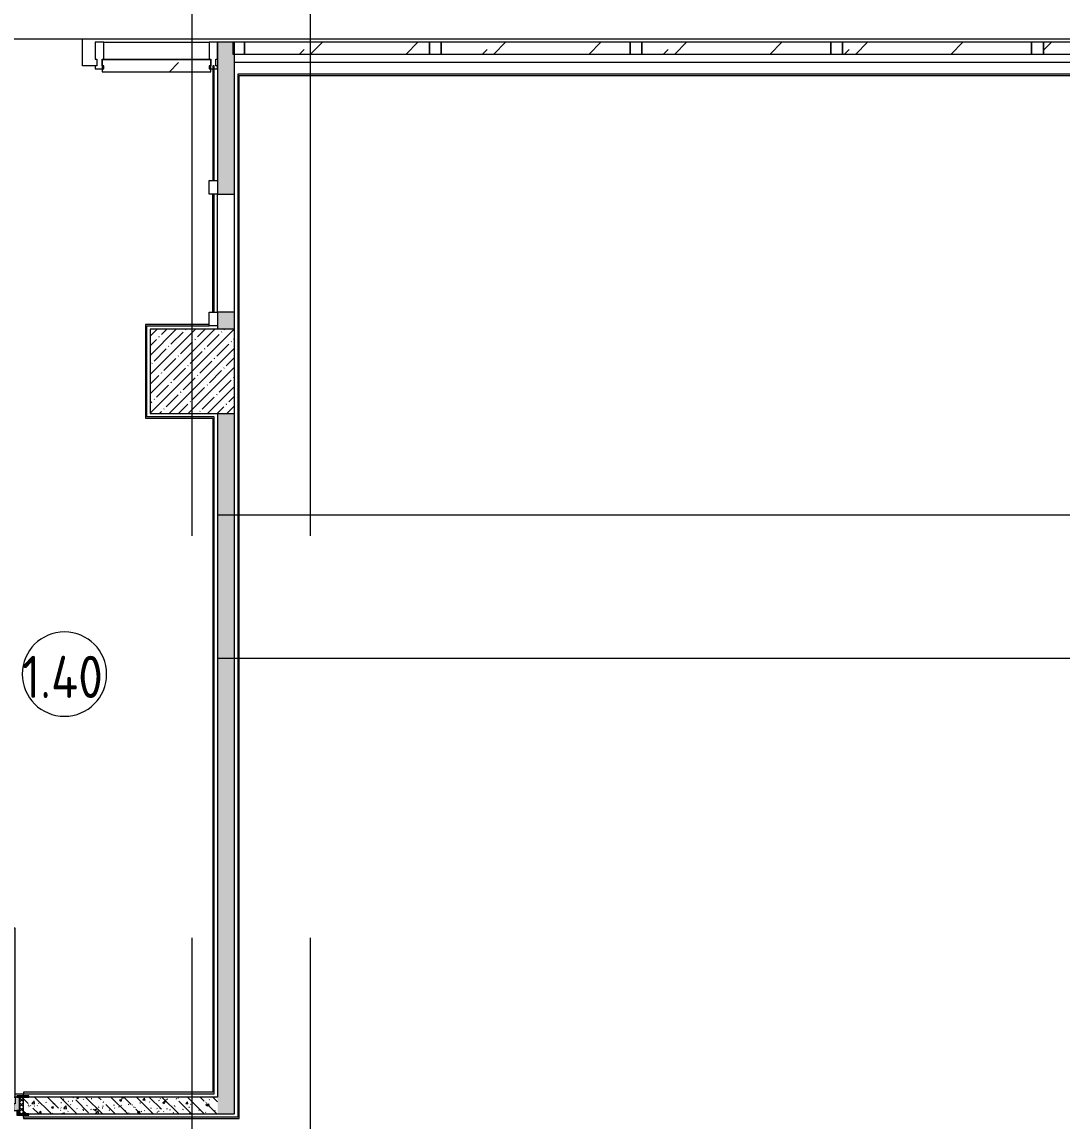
# Model space of a CAD drawing. Header units: millimetres. Extents: x -7229 to 200285, y -8553 to 29000.
# Drawn here: x 155606 to 161771, y 18558 to 25070 of the extents above; entities that cross this region are included whole.
import ezdxf

# ---------------------------------------------------------------- set-up
doc = ezdxf.new("R2010")
doc.units = ezdxf.units.MM
doc.linetypes.add('Осевая', pattern=[15875, 3175, -2381.25, 7937.5, -2381.25])
for name, color, linetype, lineweight in [('A-AREA-IDEN', 7, 'Continuous', 9), ('A-GLAZ-CURT-2', 7, 'Continuous', 9), ('A-GLAZ-CWMG-3', 7, 'Continuous', 9), ('I-WALL-7', 7, 'Continuous', 9), ('S-COLS-2', 7, 'Continuous', 9), ('Оси', 7, 'Continuous', 9), ('Оси-2', 7, 'Осевая', 9)]:
    doc.layers.add(name, color=color, linetype=linetype, lineweight=lineweight)
for name, color, linetype, lineweight, true_color in [('A-DOOR-5', 7, 'Continuous', 9, 0xaaaaaa), ('A-DOOR-6', 7, 'Continuous', 9, 0xe2e2e2), ('A-DOOR-FRAM-4', 7, 'Continuous', 9, 0xe2e2e2), ('A-DOOR-FRAM-5', 7, 'Continuous', 9, 0xaaaaaa), ('A-FLOR-3', 7, 'Continuous', 9, 0xaaaaaa), ('I-WALL-8', 7, 'Continuous', 9, 0x787878)]:
    doc.layers.add(name, color=color, linetype=linetype, lineweight=lineweight, true_color=true_color)
doc.styles.add('GOST Common', font='GOST_Common.ttf', dxfattribs={"width": 0.9, "height": 250})
pattern_1 = [(135, (96155.96, 0), (-75.43415, -75.43415), [106.68, -17.78, 3.556, -17.78]), (135, (96155.96, 75.39), (-75.43415, -75.43415), []), (50, (96155.96, 0), (127.52922, -11.15758), [13.335, -146.685]), (355, (96155.96, 0), (-24.66966, 133.74002), [10.668, -117.348]), (100.451, (96166.59, -0.93), (102.85973, 122.58178), [11.333, -124.663]), (46.184, (96155.96, 35.56), (189.75516, -29.43036), [20.002, -220.027]), (96.636, (96171.77, 33.1), (166.1822, 173.1996), [17, -186.995]), (351.184, (96155.96, 35.56), (166.18393, 173.1976), [16.002, -176.022]), (21, (96173.74, 26.67), (106.13027, -71.58603), [13.335, -146.685]), (326, (96173.74, 26.67), (43.26188, 128.93175), [10.668, -117.348]), (71.451, (96182.58, 20.7), (149.39198, 57.34505), [11.333, -124.663]), (37.5, (96155.96, 0), (2.162228, 59.188357), [3.353, -112.573, 3.353, -115.773, -117.792]), (37.5, (96155.96, 0), (2.162228, 59.188357), [-235.052, 3.353, -114.44]), (7.5, (96155.96, 0), (46.77386, 70.12615), [3.353, -64.567, 3.353, -109.906, -44.894]), (7.5, (96155.96, 0), (46.77386, 70.12615), [-181.178, 3.353, -41.542]), (327.5, (96116.31, 0), (94.91367, -4.010093), [3.353, -41.097, 3.353, -135.331, -184.023]), (327.5, (96116.31, 0), (94.91367, -4.010093), [-183.134, 3.353, -180.67]), (317.5, (96098.53, 0), (103.69057, 17.79882), [3.353, -54.432, 3.353, -88.748, -130.683]), (317.5, (96098.53, 0), (103.69057, 17.79882), [-149.885, 3.353, -127.33])]

# ---------------------------------------------------------------- blocks, each defined once
blk = doc.blocks.new('Системная панель - Стекло - 70мм-31693610-План монтажа зашивок 1 этажа  в осях 12-23 лист 1')
at = {"layer": 'A-GLAZ-CURT-2'}
h = blk.add_hatch(dxfattribs=at)
h.set_pattern_fill('FP_139', color=256, style=0, pattern_type=2)
h.set_pattern_definition([(225, (66147.5, 24815), (282.8427, -282.8427), [200, -600]), (225, (66347.5, 24915), (282.8427, -282.8427), [600, -200]), (225, (65947.5, 25015), (282.8427, -282.8427), [200, -600])])
h.paths.add_polyline_path([(-542.5, 35), (-542.5, -35), (542.5, -35), (542.5, 35), (-284.2, 35)])
for p, q in [((542.5, 35), (-542.5, 35)), ((-542.5, 35), (-542.5, -35)), ((542.5, -35), (542.5, 35)), ((-542.5, -35), (542.5, -35))]:
    blk.add_line(p, q, dxfattribs=at)
blk = doc.blocks.new('Системная панель - Стекло - 70мм-31693619-План монтажа зашивок 1 этажа  в осях 12-23 лист 1')
at = {"layer": 'A-GLAZ-CURT-2'}
h = blk.add_hatch(dxfattribs=at)
h.set_pattern_fill('FP_142', color=256, style=0, pattern_type=2)
h.set_pattern_definition([(225, (61417.5, 24815), (282.8427, -282.8427), [200, -600]), (225, (61617.5, 24915), (282.8427, -282.8427), [600, -200]), (225, (61217.5, 25015), (282.8427, -282.8427), [200, -600])])
h.paths.add_polyline_path([(547.5, 35), (-547.5, 35), (-547.5, -35), (547.5, -35)])
for p, q in [((547.5, 35), (-547.5, 35)), ((-547.5, 35), (-547.5, -35)), ((547.5, -35), (547.5, 35)), ((-547.5, -35), (547.5, -35))]:
    blk.add_line(p, q, dxfattribs=at)
blk = doc.blocks.new('Прямоугольный импост - 50 x 70 мм-23766079-План монтажа зашивок 1 этажа  в осях 12-23 лист 1')
at = {"layer": 'A-GLAZ-CWMG-3'}
for p, q in [((-35, 35), (35, 35)), ((-35, -35), (-35, 35)), ((35, 35), (35, -35)), ((35, -35), (-35, -35))]:
    blk.add_line(p, q, dxfattribs=at)
blk = doc.blocks.new('Системная панель - Стекло - 70мм-31693620-План монтажа зашивок 1 этажа  в осях 12-23 лист 1')
at = {"layer": 'A-GLAZ-CURT-2'}
h = blk.add_hatch(dxfattribs=at)
h.set_pattern_fill('FP_151', color=256, style=0, pattern_type=2)
h.set_pattern_definition([(225, (63785, 24815), (282.8427, -282.8427), [200, -600]), (225, (63985, 24915), (282.8427, -282.8427), [600, -200]), (225, (63585, 25015), (282.8427, -282.8427), [200, -600])])
h.paths.add_polyline_path([(560, 35), (-560, 35), (-560, -35), (560, -35)])
for p, q in [((560, 35), (-560, 35)), ((-560, 35), (-560, -35)), ((560, -35), (560, 35)), ((-560, -35), (560, -35))]:
    blk.add_line(p, q, dxfattribs=at)
blk = doc.blocks.new('Прямоугольный импост - 50 x 70 мм-V163-План монтажа зашивок 1 этажа  в осях 12-23 лист 1')
at = {"layer": 'A-GLAZ-CWMG-3'}
for p, q in [((-35, 35), (35, 35)), ((-35, -35), (-35, 35)), ((35, 35), (35, -35)), ((35, -35), (-35, -35))]:
    blk.add_line(p, q, dxfattribs=at)
blk = doc.blocks.new('Прямоугольный импост - Импост структурный с накладкой - 160мм Темный-32302294-План монтажа зашивок 1 этажа  в осях 12-23 лист 1')
at = {"layer": 'A-GLAZ-CWMG-3'}
for p, q in [((-25, 40), (-25, 140)), ((-25, 140), (25, 140)), ((25, 140), (25, 40)), ((-15, 40), (-25, 40)), ((-25, -17), (-25, 0)), ((-25, 0), (-15, 0)), ((-15, 0), (-15, 40)), ((15, 40), (15, 0)), ((25, 40), (15, 40)), ((15, 0), (25, 0)), ((25, 0), (25, -17)), ((25, -17), (-25, -17))]:
    blk.add_line(p, q, dxfattribs=at)
blk = doc.blocks.new('110_Дверь_СКБ_1Ст_Внутренняя1 - Д-11 1100x2100h_кладовые _все__ коридор _между помещениями блока столовой__ моечные _все_-32089444-План монтажа зашивок 1 этажа  в осях 12-23 лист 1')
at = {"layer": 'A-DOOR-5'}
h = blk.add_hatch(dxfattribs=at)
h.set_pattern_fill('FP_27', color=256, style=0, pattern_type=2)
h.set_pattern_definition([(135, (1751.41, 114.685), (-14.14214, -14.14214), []), (225, (1751.41, 114.685), (14.14214, -14.14214), [])])
h.paths.add_polyline_path([(562.5, -50), (562.5, 50), (537.5, 50), (537.5, -50)])
at = {"layer": 'A-DOOR-6'}
h = blk.add_hatch(color=256, dxfattribs=at)
h.paths.add_polyline_path([(537.5, -30), (537.5, 50), (512.5, 50), (512.5, 10), (502.5, 10), (502.5, -30), (512.5, -30)])
h.paths.add_polyline_path([(-488.4, -30), (-477.5, -30), (-477.5, 10), (-487.5, 10), (-488.4, 50), (-512.5, 50), (-512.5, -30)])
at = {"layer": 'A-DOOR-FRAM-4'}
for points in [[(512.5, 50), (512.5, 1050), (472.5, 1050), (472.5, 50)], [(-537.5, 50), (-497.5, 50), (-497.5, 58), (-567.5, 58), (-567.5, 50)], [(592.5, 50), (592.5, 58), (522.5, 58), (522.5, 50), (562.5, 50)], [(-537.5, -58), (-497.5, -58), (-497.5, -50), (-567.5, -50), (-567.5, -58)], [(-512.5, -50), (-497.5, -50), (-497.5, -30), (-512.5, -30)], [(522.5, -50), (537.5, -50), (537.5, -30), (522.5, -30)], [(592.5, -58), (592.5, -50), (522.5, -50), (522.5, -58), (562.5, -58)]]:
    blk.add_hatch(color=256, dxfattribs=at).paths.add_polyline_path(points)
at = {"layer": 'A-DOOR-FRAM-5'}
h = blk.add_hatch(dxfattribs=at)
h.set_pattern_fill('FP_28', color=256, style=0, pattern_type=2)
h.set_pattern_definition([(45, (-371.384, 114.685), (-14.1421, 14.1421), []), (135, (-371.384, 114.685), (-14.1421, -14.1421), [])])
h.paths.add_polyline_path([(-512.5, -50), (-512.5, 50), (-537.5, 50), (-537.5, -50)])
at = {"layer": 'A-DOOR-5'}
for p, q in [((512.5, 1050), (472.5, 1050)), ((472.5, 1050), (472.5, 50)), ((512.5, 50), (512.5, 1050)), ((472.5, 50), (512.5, 50))]:
    blk.add_line(p, q, dxfattribs=at)
blk.add_arc((512.5, 50), 1000, 90, 180, dxfattribs=at)
at = {"layer": 'A-DOOR-FRAM-5'}
for p, q in [((-497.5, 58), (-567.5, 58)), ((-567.5, 58), (-567.5, 50)), ((-567.5, 50), (-497.5, 50)), ((-512.5, 50), (-537.5, 50)), ((-537.5, 50), (-537.5, -50)), ((-487.5, 50), (-512.5, 50)), ((-512.5, 50), (-512.5, -30)), ((-512.5, -50), (-512.5, 50)), ((-497.5, 50), (-512.5, 50)), ((-512.5, 50), (-512.5, 49)), ((-512.5, 49), (-497.5, 49)), ((-497.5, 50), (-497.5, 58)), ((-497.5, 49), (-497.5, 50)), ((-487.5, 10), (-487.5, 50)), ((-477.5, 10), (-487.5, 10)), ((-477.5, -30), (-477.5, 10)), ((512.5, 10), (502.5, 10)), ((502.5, 10), (502.5, -30)), ((512.5, 50), (512.5, 10)), ((537.5, 50), (512.5, 50)), ((592.5, 58), (522.5, 58)), ((522.5, 58), (522.5, 50)), ((537.5, 50), (522.5, 50)), ((522.5, 50), (522.5, 49)), ((522.5, 50), (592.5, 50)), ((522.5, 49), (537.5, 49)), ((537.5, -30), (537.5, 50)), ((562.5, 50), (537.5, 50)), ((537.5, 50), (537.5, -50)), ((537.5, 49), (537.5, 50)), ((562.5, -50), (562.5, 50)), ((592.5, 50), (592.5, 58)), ((-497.5, -50), (-567.5, -50)), ((-567.5, -50), (-567.5, -58)), ((-567.5, -58), (-497.5, -58)), ((-537.5, -50), (-512.5, -50)), ((-512.5, -30), (-477.5, -30)), ((-497.5, -30), (-512.5, -30)), ((-512.5, -30), (-512.5, -50)), ((-512.5, -50), (-497.5, -50)), ((-497.5, -50), (-497.5, -30)), ((-497.5, -58), (-497.5, -50)), ((502.5, -30), (537.5, -30)), ((537.5, -30), (522.5, -30)), ((522.5, -30), (522.5, -50)), ((522.5, -50), (537.5, -50)), ((592.5, -50), (522.5, -50)), ((522.5, -50), (522.5, -58)), ((522.5, -58), (592.5, -58)), ((537.5, -50), (537.5, -30)), ((537.5, -50), (562.5, -50)), ((592.5, -58), (592.5, -50))]:
    blk.add_line(p, q, dxfattribs=at)
blk = doc.blocks.new('Системная панель - Стекло - 70мм-V166-План монтажа зашивок 1 этажа  в осях 12-23 лист 1')
at = {"layer": 'A-GLAZ-CURT-2'}
h = blk.add_hatch(dxfattribs=at)
h.set_pattern_fill('FP_155', color=256, style=0, pattern_type=2)
h.set_pattern_definition([(225, (64975, 24815), (282.8427, -282.8427), [200, -600]), (225, (65175, 24915), (282.8427, -282.8427), [600, -200]), (225, (64775, 25015), (282.8427, -282.8427), [200, -600])])
h.paths.add_polyline_path([(338.1, 35), (-560, 35), (-560, -35), (560, -35), (560, 35)])
for p, q in [((560, 35), (-560, 35)), ((-560, 35), (-560, -35)), ((560, -35), (560, 35)), ((-560, -35), (560, -35))]:
    blk.add_line(p, q, dxfattribs=at)
blk = doc.blocks.new('BSC_Колонна _Прямоугольная - 500х500-V181-План монтажа зашивок 1 этажа  в осях 12-23 лист 1')
at = {"layer": 'S-COLS-2'}
h = blk.add_hatch(dxfattribs=at)
h.set_pattern_fill('FP_169', color=256, style=0, pattern_type=2)
h.set_pattern_definition([(45, (-60460, -23000), (-57.02463, 57.02463), []), (45, (-60402.975, -23000), (-57.02463, 57.02463), [100.806, -20.161, 3.353, -16.808])])
h.paths.add_polyline_path([(150, -250), (250, -250), (250, 250), (-250, 249.2), (-250, -250), (130, -250)])
for p, q in [((250, 250), (-250, 250)), ((-250, 250), (-250, -250)), ((250, -250), (250, 250)), ((-250, -250), (250, -250))]:
    blk.add_line(p, q, dxfattribs=at)
blk = doc.blocks.new('Штора противопожарная_Рен - ШТ_700х700-22567375-План монтажа зашивок 1 этажа  в осях 12-23 лист 1')
at = {"layer": 'A-DOOR-5'}
for p, q in [((-430, 100), (-350, 100)), ((-430, 50), (-430, 100)), ((-350, 100), (-350, 50)), ((-350, 77.5), (350, 77.5)), ((-350, 72.5), (-350, 77.5)), ((350, 72.5), (-350, 72.5)), ((350, 100), (430, 100)), ((350, 50), (350, 100)), ((350, 77.5), (350, 72.5)), ((430, 100), (430, 50)), ((-350, 50), (-430, 50)), ((430, 50), (350, 50))]:
    blk.add_line(p, q, dxfattribs=at)
blk = doc.blocks.new('Системная панель - Стекло - 70мм-32304938-План монтажа зашивок 1 этажа  в осях 12-23 лист 1')
at = {"layer": 'A-GLAZ-CURT-2'}
h = blk.add_hatch(dxfattribs=at)
h.set_pattern_fill('FP_176', color=256, style=0, pattern_type=2)
h.set_pattern_definition([(225, (60347.5, 24710), (282.8427, -282.8427), [200, -600]), (225, (60547.5, 24810), (282.8427, -282.8427), [600, -200]), (225, (60147.5, 24910), (282.8427, -282.8427), [200, -600])])
h.paths.add_polyline_path([(322.5, 35), (-322.5, 35), (-322.5, -35), (322.5, -35), (322.5, 0)])
for p, q in [((322.5, 35), (-322.5, 35)), ((-322.5, 35), (-322.5, -35)), ((322.5, -35), (322.5, 35)), ((-322.5, -35), (322.5, -35))]:
    blk.add_line(p, q, dxfattribs=at)
blk = doc.blocks.new('Прямоугольный импост - Импост структурный с накладкой - 160мм Темный-32304618-План монтажа зашивок 1 этажа  в осях 12-23 лист 1')
at = {"layer": 'A-GLAZ-CWMG-3'}
for p, q in [((59935, 24950), (60560, 24950)), ((59935, 24845), (59935, 24850)), ((59935, 24850), (60560, 24850)), ((60560, 24850), (60560, 24845))]:
    blk.add_line(p, q, dxfattribs=at)
blk = doc.blocks.new('Системная панель - Стекло - 70мм-V187-План монтажа зашивок 1 этажа  в осях 12-23 лист 1')
at = {"layer": 'A-GLAZ-CURT-2'}
h = blk.add_hatch(dxfattribs=at)
h.set_pattern_fill('FP_177', color=256, style=0, pattern_type=2)
h.set_pattern_definition([(225, (62595, 24815), (282.8427, -282.8427), [200, -600]), (225, (62795, 24915), (282.8427, -282.8427), [600, -200]), (225, (62395, 25015), (282.8427, -282.8427), [200, -600])])
h.paths.add_polyline_path([(-560, 35), (-560, -35), (560, -35), (560, 35)])
for p, q in [((560, 35), (-560, 35)), ((-560, 35), (-560, -35)), ((560, -35), (560, 35)), ((-560, -35), (560, -35))]:
    blk.add_line(p, q, dxfattribs=at)
blk = doc.blocks.new('Прямоугольный импост - Импост структурный с накладкой - 160мм Темный-32302318-План монтажа зашивок 1 этажа  в осях 12-23 лист 1')
at = {"layer": 'A-GLAZ-CWMG-3'}
for p, q in [((0, 140), (-50, 140)), ((-50, 140), (-50, 40)), ((0, 40), (0, 140)), ((-50, 40), (-40, 40)), ((-40, 0), (-50, 0)), ((-50, 0), (-50, -17)), ((-40, 40), (-40, 0)), ((-10, 0), (-10, 40)), ((-10, 40), (0, 40)), ((0, 0), (-10, 0)), ((0, -17), (0, 0)), ((-50, -17), (0, -17))]:
    blk.add_line(p, q, dxfattribs=at)
blk = doc.blocks.new('Марка_Помещения - Номер-25198446-План монтажа зашивок 1 этажа  в осях 12-23 лист 1')
at = {"layer": 'A-AREA-IDEN'}
for start, end in [(360, 180), (180, 360)]:
    blk.add_arc((0, 0), 2.5, start, end, dxfattribs=at)

msp = doc.modelspace()

# ---------------------------------------------------------------- hatches: boundary and pattern name
at = {"layer": 'I-WALL-8'}
h = msp.add_hatch(dxfattribs=at)
h.set_pattern_fill('FP_138', color=256, style=0, pattern_type=2)
h.set_pattern_definition(pattern_1)
h.paths.add_polyline_path([(156866, 18600), (156866, 22750), (156766, 22750), (156766, 18600), (156853.4, 18600)])
h.paths.add_polyline_path([(156863.8, 23250), (156866, 23250), (156866, 23350), (156766, 23350), (156766, 23250)])
h.paths.add_polyline_path([(156766, 24050), (156866, 24050), (156866, 24950), (156766, 24950), (156766, 24130)])
h = msp.add_hatch(dxfattribs=at)
h.set_pattern_fill('FP_138', color=256, style=0, pattern_type=2)
h.set_pattern_definition(pattern_1)
h.paths.add_polyline_path([(155646, 18600), (156766, 18600), (156766, 18700), (155616, 18700), (155616, 18600)])
h.paths.add_polyline_path([(154486, 18600), (154516, 18600), (154516, 18700), (154286, 18700), (154286, 18600), (154306, 18600)])

# ---------------------------------------------------------------- linework, layer by layer
at = {"layer": 'A-FLOR-3'}
for p, q in [((154286, 24970), (162936, 24970)), ((155966, 24810), (155966, 24970)), ((156041, 24810), (155966, 24810)), ((155566, 18720), (155616, 18720)), ((155616, 18708), (155616, 18720)), ((155616, 18580), (155616, 18592))]:
    msp.add_line(p, q, dxfattribs=at)
at = {"layer": 'I-WALL-7'}
for p, q in [((156766, 24950), (156766, 24130)), ((156866, 24950), (156766, 24950)), ((156866, 23250), (156866, 24950)), ((162816, 24830), (156866, 24830)), ((156746, 24810), (156738, 24810)), ((156738, 24810), (156738, 24130)), ((156746, 24130), (156746, 24810)), ((162796, 24760), (156886, 24760)), ((156886, 24760), (156886, 18580)), ((156894, 24752), (162796, 24752)), ((156894, 18572), (156894, 24752)), ((156738, 24050), (156738, 23350)), ((156746, 23350), (156746, 24050)), ((156766, 24050), (156866, 24050)), ((156766, 23350), (156766, 24050)), ((156866, 23350), (156766, 23350)), ((156338, 23278), (156338, 22722)), ((156716, 23278), (156338, 23278)), ((156346, 22730), (156346, 23270)), ((156346, 23270), (156716, 23270)), ((156766, 23270), (156766, 23250)), ((156746, 22730), (156346, 22730)), ((156746, 18720), (156746, 22730)), ((156766, 22750), (156766, 18700)), ((156866, 18600), (156866, 22750)), ((156338, 22722), (156738, 22722)), ((156738, 22722), (156738, 18728)), ((156738, 18728), (155616, 18728)), ((155616, 18728), (155616, 18720)), ((155616, 18720), (156746, 18720)), ((156766, 18700), (155646, 18700)), ((156886, 18580), (155616, 18580)), ((155616, 18580), (155616, 18572)), ((155616, 18572), (156894, 18572)), ((155646, 18600), (156866, 18600))]:
    msp.add_line(p, q, dxfattribs=at)
at = {"layer": 'Оси'}
for p, q in [((156616, 24898.1), (156616, 27398.1)), ((157316, 24898.1), (157316, 27398.1))]:
    msp.add_line(p, q, dxfattribs=at)
at = {"layer": 'Оси-2'}
for p, q in [((156616, 593.7), (156616, 24898.1)), ((157316, 593.7), (157316, 24898.1)), ((135332.1, 22150), (178356, 22150)), ((135332.1, 21300), (178356, 21300))]:
    msp.add_line(p, q, dxfattribs=at)

# ---------------------------------------------------------------- block references
at = {"layer": 'A-AREA-IDEN', "xscale": 99.99999999999993, "yscale": 99.99999999999993, "zscale": 99.99999999999993}
msp.add_blockref('Марка_Помещения - Номер-25198446-План монтажа зашивок 1 этажа  в осях 12-23 лист 1', (155858.3, 21205.9), dxfattribs=at)
at = {"layer": 'A-DOOR-5', "rotation": 89.99999999999991}
msp.add_blockref('Штора противопожарная_Рен - ШТ_700х700-22567375-План монтажа зашивок 1 этажа  в осях 12-23 лист 1', (156816, 23700), dxfattribs=at)
at = {"layer": 'A-DOOR-5'}
msp.add_blockref('110_Дверь_СКБ_1Ст_Внутренняя1 - Д-11 1100x2100h_кладовые _все__ коридор _между помещениями блока столовой__ моечные _все_-32089444-План монтажа зашивок 1 этажа  в осях 12-23 лист 1', (155053.5, 18650), dxfattribs=at)
at = {"layer": 'A-GLAZ-CURT-2', "rotation": 180}
for name, p in [('Системная панель - Стекло - 70мм-31693619-План монтажа зашивок 1 этажа  в осях 12-23 лист 1', (157473.5, 24915)), ('Системная панель - Стекло - 70мм-V187-План монтажа зашивок 1 этажа  в осях 12-23 лист 1', (158651, 24915)), ('Системная панель - Стекло - 70мм-31693620-План монтажа зашивок 1 этажа  в осях 12-23 лист 1', (159841, 24915)), ('Системная панель - Стекло - 70мм-V166-План монтажа зашивок 1 этажа  в осях 12-23 лист 1', (161031, 24915)), ('Системная панель - Стекло - 70мм-31693610-План монтажа зашивок 1 этажа  в осях 12-23 лист 1', (162203.5, 24915)), ('Системная панель - Стекло - 70мм-32304938-План монтажа зашивок 1 этажа  в осях 12-23 лист 1', (156403.5, 24810))]:
    msp.add_blockref(name, p, dxfattribs=at)
at = {"layer": 'A-GLAZ-CWMG-3', "extrusion": (0, 0, -1)}
for name, p in [('Прямоугольный импост - Импост структурный с накладкой - 160мм Темный-32302294-План монтажа зашивок 1 этажа  в осях 12-23 лист 1', (-156066, 24810)), ('Прямоугольный импост - 50 x 70 мм-V163-План монтажа зашивок 1 этажа  в осях 12-23 лист 1', (-156891, 24915)), ('Прямоугольный импост - 50 x 70 мм-23766079-План монтажа зашивок 1 этажа  в осях 12-23 лист 1', (-158056, 24915)), ('Прямоугольный импост - 50 x 70 мм-23766079-План монтажа зашивок 1 этажа  в осях 12-23 лист 1', (-159246, 24915)), ('Прямоугольный импост - 50 x 70 мм-23766079-План монтажа зашивок 1 этажа  в осях 12-23 лист 1', (-160436, 24915)), ('Прямоугольный импост - 50 x 70 мм-23766079-План монтажа зашивок 1 этажа  в осях 12-23 лист 1', (-161626, 24915))]:
    msp.add_blockref(name, p, dxfattribs=at)
at = {"layer": 'A-GLAZ-CWMG-3'}
for name, p in [('Прямоугольный импост - Импост структурный с накладкой - 160мм Темный-32304618-План монтажа зашивок 1 этажа  в осях 12-23 лист 1', (96156, 0)), ('Прямоугольный импост - Импост структурный с накладкой - 160мм Темный-32302318-План монтажа зашивок 1 этажа  в осях 12-23 лист 1', (156766, 24810))]:
    msp.add_blockref(name, p, dxfattribs=at)
at = {"layer": 'S-COLS-2'}
msp.add_blockref('BSC_Колонна _Прямоугольная - 500х500-V181-План монтажа зашивок 1 этажа  в осях 12-23 лист 1', (156616, 23000), dxfattribs=at)

# ---------------------------------------------------------------- texts
at = {"layer": 'A-AREA-IDEN', "insert": (155607.4, 21314.5), "char_height": 250, "width": 627.721, "attachment_point": 1, "style": 'GOST Common'}
msp.add_mtext('1.40', dxfattribs=at)

doc.saveas('drawing.dxf')
